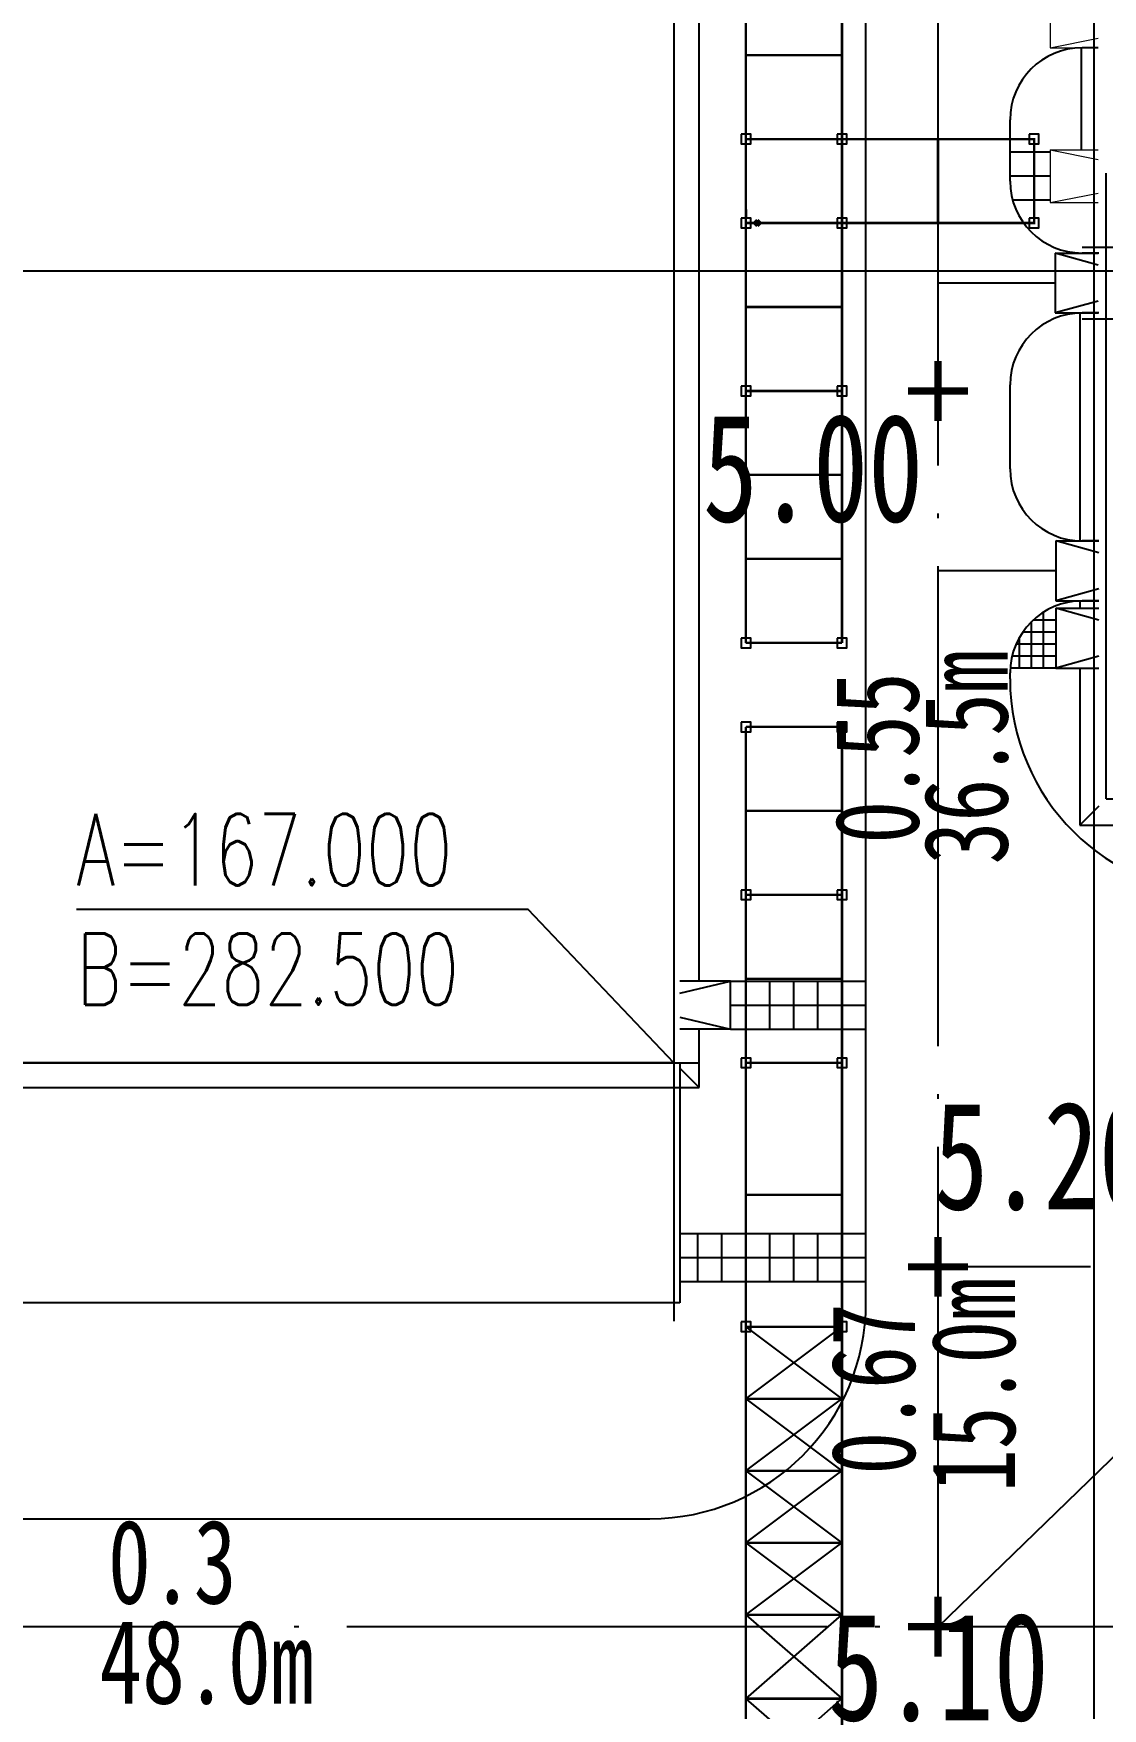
# Model space of a CAD drawing. Extents: x -170 to 1091, y -90 to 504.
# Drawn here: x 255.8 to 300.4, y 140.1 to 209.9 of the extents above; entities that cross this region are included whole.
import ezdxf

# ---------------------------------------------------------------- set-up
doc = ezdxf.new("R2010")
doc.units = 0
doc.header["$LTSCALE"] = 1000
for name, pattern in [('ACAD_ISO12W100', [22.4, 12, -3, 0.7, -3, 0.7, -3]), ('CENTER', [50.8, 31.75, -6.35, 6.35, -6.35]), ('CENTER2', [28.575, 19.05, -3.175, 3.175, -3.175]), ('DOTE', [2.42, 2, -0.2, 0.02, -0.2])]:
    doc.linetypes.add(name, pattern=pattern)
doc.layers.get('0').update_dxf_attribs({"linetype": 'CONTINUOUS'})
for name, color, linetype in [('3中心线层', 1, 'CENTER'), ('DIM_COOR', 3, 'CONTINUOUS'), ('DIM_SYMB', 3, 'CONTINUOUS'), ('DOTE', 1, 'DOTE'), ('GROUND', 2, 'CONTINUOUS'), ('PUB_TEXT', 7, 'CONTINUOUS'), ('road', 2, 'CONTINUOUS'), ('STAIR', 2, 'CONTINUOUS'), ('TKX', 3, 'CONTINUOUS'), ('定位中心线', 3, 'CENTER2'), ('方格网', 6, 'CONTINUOUS'), ('管架', 30, 'CONTINUOUS')]:
    doc.layers.add(name, color=color, linetype=linetype)
doc.layers.add('双点划线', color=3, linetype='ACAD_ISO12W100', lineweight=18)
doc.styles.add('_TCH_DIM', font='SIMPLEX', dxfattribs={"bigfont": 'GBCBIG'})
doc.styles.get("Standard").update_dxf_attribs({"font": '', "width": 0.75})
doc.styles.get('STANDARD').set_extended_font_data('SimSun')

# ---------------------------------------------------------------- blocks, each defined once
blk = doc.blocks.new('A$C10801FB6')
blk.add_line((2.846, 23.944), (2.846, 28.194))
at = {"layer": '双点划线'}
for p, q in [((1.546, 30.894), (1.546, 28.194)), ((1.546, 28.194), (3.546, 28.594)), ((1.546, 28.194), (3.546, 28.194))]:
    blk.add_line(p, q, dxfattribs=at)
at = {"layer": '双点划线', "linetype": 'Continuous'}
for p, q in [((1.546, 23.944), (1.546, 21.744)), ((1.546, 23.944), (3.546, 23.944)), ((1.546, 23.944), (3.546, 23.544)), ((1.546, 21.744), (3.546, 22.144)), ((1.546, 21.744), (3.546, 21.744))]:
    blk.add_line(p, q, dxfattribs=at)
blk = doc.blocks.new('A$C468C5169')
for p, q in [((42.116, 5.65), (40.951, 5.65)), ((42.116, 5.35), (42.116, 5.65)), ((41.076, 5.35), (40.951, 5.35)), ((42.116, 5.35), (41.976, 5.35))]:
    blk.add_line(p, q)
at = {"layer": 'DOTE'}
for p, q in [((2.126, 2.1), (2.126, 28.174)), ((1.126, 25.1), (41.626, 25.1)), ((1.126, 22.1), (40.626, 22.1)), ((40.626, 2.1), (40.626, 22.1)), ((2.126, 2.1), (40.626, 2.1))]:
    blk.add_line(p, q, dxfattribs=at)
at = {"layer": 'GROUND'}
for p, q in [((41.726, 24), (40.926, 24.8)), ((41.726, 12.85), (41.726, 24)), ((41.726, 24), (44.205, 24)), ((1.026, 22.35), (1.026, 12.85)), ((1.026, 10.35), (1.026, 10.05)), ((41.726, 5.65), (41.726, 10.35)), ((1.026, 7.55), (1.026, 1)), ((41.726, 1), (41.726, 4.716)), ((1.826, 1.8), (1.026, 1)), ((40.926, 1.8), (41.726, 1)), ((1.026, 1), (22.126, 1)), ((26.126, 1), (33.126, 1)), ((37.126, 1), (41.726, 1))]:
    blk.add_line(p, q, dxfattribs=at)
at = {"layer": 'STAIR'}
for p, q in [((0.001, 24.85), (0.001, 22.35)), ((0.001, 24.85), (1.801, 24.85)), ((1.801, 24.35), (0.001, 24.85)), ((1.801, 22.85), (0.001, 22.35)), ((0.001, 22.35), (1.801, 22.35)), ((0.026, 12.85), (0.026, 10.35)), ((0.026, 12.85), (1.826, 12.85)), ((1.826, 12.35), (0.026, 12.85)), ((42.726, 12.85), (40.926, 12.85)), ((40.926, 12.35), (42.726, 12.85)), ((42.726, 10.35), (42.726, 12.85)), ((1.826, 10.85), (0.026, 10.35)), ((40.926, 10.85), (42.726, 10.35)), ((0.026, 10.35), (1.826, 10.35)), ((0.026, 10.05), (0.026, 7.55)), ((0.026, 10.05), (1.826, 10.05)), ((1.826, 9.55), (0.026, 10.05)), ((42.726, 10.35), (40.926, 10.35)), ((1.826, 8.05), (0.026, 7.55)), ((0.026, 7.55), (1.826, 7.55)), ((41.076, 5.5), (41.076, 4.34)), ((41.976, 5.5), (41.076, 5.5)), ((41.976, 5.3), (41.076, 5.3)), ((41.976, 5.1), (41.076, 5.1)), ((41.976, 4.9), (41.076, 4.9)), ((41.976, 5.5), (41.976, 4.86)), ((41.699, 4.7), (41.076, 4.7)), ((41.076, 4.34), (41.465, 4.565)), ((41.353, 4.5), (41.076, 4.5)), ((41.465, 4.565), (41.43, 4.696)), ((41.43, 4.696), (41.636, 4.523)), ((41.604, 4.645), (41.976, 4.86)), ((41.636, 4.523), (41.604, 4.645)), ((22.126, 0), (22.126, 1.8)), ((22.626, 1.8), (22.126, 0)), ((25.626, 1.8), (26.126, 0)), ((26.126, 0), (26.126, 1.8)), ((33.126, 0), (33.126, 1.8)), ((33.626, 1.8), (33.126, 0)), ((36.626, 1.8), (37.126, 0)), ((37.126, 0), (37.126, 1.8)), ((22.126, 0), (26.126, 0)), ((33.126, 0), (37.126, 0))]:
    blk.add_line(p, q, dxfattribs=at)
blk = doc.blocks.new('A$C749D1FA9')
at = {"layer": 'DOTE'}
for p, q in [((-241626.423, 409243.239), (-241626.423, 409281.239)), ((-241781.423, 409280.239), (-241625.423, 409280.239))]:
    blk.add_line(p, q, dxfattribs=at)
at = {"layer": 'GROUND'}
for p, q in [((-241629.823, 409281.289), (-241697.723, 409281.289)), ((-241625.398, 409281.289), (-241627.823, 409281.289)), ((-241626.198, 409280.489), (-241625.398, 409281.289)), ((-241625.398, 409243.189), (-241625.398, 409281.289))]:
    blk.add_line(p, q, dxfattribs=at)
at = {"layer": 'STAIR'}
for p, q in [((-241627.823, 409282.589), (-241629.823, 409282.589)), ((-241629.823, 409282.589), (-241629.823, 409280.489)), ((-241629.323, 409280.489), (-241629.823, 409282.589)), ((-241628.323, 409280.489), (-241627.823, 409282.589)), ((-241627.823, 409282.589), (-241627.823, 409280.489))]:
    blk.add_line(p, q, dxfattribs=at)

msp = doc.modelspace()

# ---------------------------------------------------------------- linework, layer by layer
for p, q in [((282.5, 321), (282.5, 167)), ((282.5, 167), (246.5, 167)), ((282.74, 166.99), (282.74, 157)), ((282.74, 157), (211.5, 157)), ((282.74, 157), (246.26, 157))]:
    msp.add_line(p, q)
at = {"color": 2, "ltscale": 50}
msp.add_line((285.52, 202.2375), (285.52, 202.5625), dxfattribs=at)
at = {"color": 2, "lineweight": 53, "ltscale": 8}
for p, q in [((285.86393, 201.89393), (286.07607, 202.10607)), ((286.07607, 201.89393), (285.86393, 202.10607))]:
    msp.add_line(p, q, dxfattribs=at)
at = {"ltscale": 50, "const_width": 0.1}
for points in [[(289.5, 184.5), (289.5, 216), (285.5, 216), (285.5, 184.5)], [(285.5, 209), (289.5, 209)], [(285.5, 205.5), (289.5, 205.5)], [(289.5, 202), (297.5, 202), (297.5, 205.5), (289.5, 205.5)], [(293.5, 205.5), (293.5, 202)], [(285.5, 202), (289.5, 202)], [(285.5, 198.5), (289.5, 198.5)], [(285.5, 195), (289.5, 195)], [(285.5, 191.5), (289.5, 191.5)], [(285.5, 188), (289.5, 188)], [(285.5, 184.5), (289.5, 184.5)], [(285.5, 181), (285.5, 156.90515)], [(285.5, 181), (289.5, 181)], [(289.5, 156.90515), (289.5, 181)], [(285.5, 177.5), (289.5, 177.5)], [(285.5, 174), (289.5, 174)], [(285.5, 170.5), (289.5, 170.5)], [(285.5, 167), (289.5, 167)], [(285.5, 161.5), (289.5, 161.5)], [(285.5, 157.50161), (285.5, 137)], [(289.5, 137), (289.5, 157.50161)], [(285.5, 156), (289.5, 156)], [(285.5, 153), (289.5, 153)], [(285.5, 150), (289.5, 150)], [(285.5, 147), (289.5, 147)], [(285.5, 144), (289.5, 144)], [(285.5, 140.5), (289.5, 140.5)]]:
    msp.add_lwpolyline(points, dxfattribs=at)
at = {"linetype": 'Continuous', "const_width": 0.3, "flags": 128}
for points in [[(293.5, 196.24591), (293.5, 193.75409)], [(292.25409, 195), (294.74591, 195)], [(293.5, 159.74591), (293.5, 157.25409)], [(292.25409, 158.5), (294.74591, 158.5)], [(293.5, 144.74591), (293.5, 142.25409)], [(292.25409, 143.5), (294.74591, 143.5)]]:
    msp.add_lwpolyline(points, dxfattribs=at)
at = {"layer": '3中心线层', "ltscale": 8}
for p, q in [((289.5, 189.05), (289.5, 186.95)), ((289.5, 160.05), (289.5, 157.95))]:
    msp.add_line(p, q, dxfattribs=at)
at = {"layer": 'DIM_COOR', "color": 4, "linetype": 'Continuous'}
for p, q in [((276.4248, 173.39536), (257.6148, 173.39536)), ((282.5, 167), (276.4248, 173.39536))]:
    msp.add_line(p, q, dxfattribs=at)
at = {"layer": 'DIM_COOR', "color": 3, "linetype": 'Continuous'}
msp.add_line((293.5, 143.5), (301.13262, 150.89006), dxfattribs=at)
at = {"layer": 'DIM_SYMB', "linetype": 'Continuous'}
for points in [[(293.5, 172.84535, 0, 0, 0), (293.5, 183.91183, 0.8, 0, 0), (293.5, 186.91183, 0, 0, 0)], [(311.56752, 158.5, 0, 0, 0), (302.96165, 158.5, 0.8, 0, 0), (299.96165, 158.5, 0, 0, 0)], [(293.5, 156.94446, 0, 0, 0), (293.5, 148.41722, 0.8, 0, 0), (293.5, 145.41722, 0, 0, 0)], [(266.85465, 154.54347, 0, 0, 0), (269.66301, 151.66157, 0.4, 0, 0), (270.70987, 150.58729, 0, 0, 0)], [(256.2321, 143.5, 0, 0, 0), (267.29857, 143.5, 0.8, 0, 0), (270.29857, 143.5, 0, 0, 0)], [(308.40092, 143.5, 0, 0, 0), (299.79505, 143.5, 0.8, 0, 0), (296.79505, 143.5, 0, 0, 0)]]:
    msp.add_lwpolyline(points, format="xyseb", dxfattribs=at)
at = {"layer": 'DOTE', "ltscale": 0.01}
for p, q in [((293.5, 143.5), (293.5, 413)), ((348.25, 158.5), (293.5, 158.5)), ((530.8769, 143.5), (-2.5, 143.5))]:
    msp.add_line(p, q, dxfattribs=at)
at = {"layer": 'DOTE'}
for p, q in [((282.5, 318), (282.5, 156.24)), ((245.5, 167), (283.5, 167)), ((245.5, 167), (283.5, 167))]:
    msp.add_line(p, q, dxfattribs=at)
at = {"layer": 'DOTE', "ltscale": 10}
for p, q in [((298.4, 199.5), (293.5, 199.5)), ((298.4, 187.5), (293.5, 187.5))]:
    msp.add_line(p, q, dxfattribs=at)
at = {"layer": 'road', "linetype": 'Continuous'}
for p, q in [((290.5, 157), (290.5, 235)), ((300.175, 209.3), (299.5, 209.3)), ((296.5, 203.75), (296.5, 206.3)), ((298.175, 204.95), (296.5, 204.95)), ((298.175, 203.95), (296.5, 203.95)), ((298.175, 202.95), (296.60863, 202.95)), ((300.2, 200.75), (299.5, 200.75)), ((300.2, 198.25), (299.5, 198.25)), ((296.5, 191.75), (296.5, 195.25)), ((300.2, 188.75), (299.5, 188.75)), ((297.9, 183.45), (297.9, 185.78772)), ((300.2, 186.25), (299.5, 186.25)), ((297.4, 183.45), (297.4, 185.39243)), ((298.4, 185.45), (297.46039, 185.45)), ((298.4, 184.45), (296.75045, 184.45)), ((296.9, 183.45), (296.9, 184.74666)), ((298.4, 184.95), (297.02816, 184.95)), ((298.4, 183.95), (296.58281, 183.95)), ((296.5, 183), (296.5, 183.25)), ((298.4, 183.45), (296.50667, 183.45)), ((284.85, 170.4), (290.5, 170.4)), ((286.5, 168.4), (286.5, 170.4)), ((287.5, 168.4), (287.5, 170.4)), ((288.5, 168.4), (288.5, 170.4)), ((284.85, 169.4), (290.5, 169.4)), ((284.85, 168.4), (290.5, 168.4)), ((282.74, 159.88224), (290.5, 159.88224)), ((283.5, 157.88224), (283.5, 159.88224)), ((284.5, 157.88224), (284.5, 159.88224)), ((285.5, 157.88224), (285.5, 159.88224)), ((286.5, 157.88224), (286.5, 159.88224)), ((287.5, 157.88224), (287.5, 159.88224)), ((288.5, 157.88224), (288.5, 159.88224)), ((282.74, 158.88224), (290.5, 158.88224)), ((282.74, 157.88224), (290.5, 157.88224)), ((213.5, 148), (281.5, 148))]:
    msp.add_line(p, q, dxfattribs=at)
for centre, radius, start, end in [((299.5, 206.3), 3, 90, 180), ((299.5, 203.75), 3, 180, 270), ((299.5, 195.25), 3, 90, 180), ((299.5, 191.75), 3, 180, 270), ((299.5, 183.25), 3, 90, 180), ((305.5, 183), 9, 180, 270), ((281.5, 157), 9, 270, 360)]:
    msp.add_arc(centre, radius, start, end, dxfattribs=at)
at = {"layer": 'TKX', "color": 3}
for p, q in [((285.5, 156), (289.5, 153)), ((285.5, 153), (289.5, 156)), ((285.5, 150), (289.5, 153)), ((285.5, 153), (289.5, 150)), ((285.5, 150), (289.5, 147)), ((285.5, 147), (289.5, 150)), ((285.5, 144), (289.5, 147)), ((285.5, 147), (289.5, 144)), ((285.5, 144), (289.50001, 140.50191)), ((285.5, 140.5), (289.5, 144)), ((285.5, 137), (289.5, 140.50191)), ((285.5, 140.5), (289.5, 137))]:
    msp.add_line(p, q, dxfattribs=at)
at = {"layer": '定位中心线', "linetype": 'ByBlock', "elevation": 0}
for points in [[(285.3, 205.7), (285.3, 205.3), (285.7, 205.3), (285.7, 205.7)], [(289.3, 205.7), (289.3, 205.3), (289.7, 205.3), (289.7, 205.7)], [(297.3, 205.7), (297.3, 205.3), (297.7, 205.3), (297.7, 205.7)], [(285.3, 202.2), (285.3, 201.8), (285.7, 201.8), (285.7, 202.2)], [(289.3, 202.2), (289.3, 201.8), (289.7, 201.8), (289.7, 202.2)], [(297.3, 202.2), (297.3, 201.8), (297.7, 201.8), (297.7, 202.2)], [(285.3, 195.2), (285.3, 194.8), (285.7, 194.8), (285.7, 195.2)], [(289.3, 195.2), (289.3, 194.8), (289.7, 194.8), (289.7, 195.2)], [(285.3, 184.7), (285.3, 184.3), (285.7, 184.3), (285.7, 184.7)], [(289.3, 184.7), (289.3, 184.3), (289.7, 184.3), (289.7, 184.7)], [(285.3, 181.2), (285.3, 180.8), (285.7, 180.8), (285.7, 181.2)], [(289.3, 181.2), (289.3, 180.8), (289.7, 180.8), (289.7, 181.2)], [(285.3, 174.2), (285.3, 173.8), (285.7, 173.8), (285.7, 174.2)], [(289.3, 174.2), (289.3, 173.8), (289.7, 173.8), (289.7, 174.2)], [(285.3, 167.2), (285.3, 166.8), (285.7, 166.8), (285.7, 167.2)], [(289.3, 167.2), (289.3, 166.8), (289.7, 166.8), (289.7, 167.2)], [(285.3, 156.2), (285.3, 155.8), (285.7, 155.8), (285.7, 156.2)], [(289.3, 156.2), (289.3, 155.8), (289.7, 155.8), (289.7, 156.2)]]:
    msp.add_lwpolyline(points, close=True, dxfattribs=at)
at = {"layer": '方格网', "color": 6, "linetype": 'Continuous'}
for p, q in [((300, -54.65023), (300, 494.06478)), ((850.549, 200), (-76.88164, 200))]:
    msp.add_line(p, q, dxfattribs=at)
at = {"layer": '管架', "ltscale": 1000}
for p, q in [((285.5, 209), (289.5, 209)), ((285.5, 205.5), (289.5, 205.5)), ((297.5, 202), (297.5, 205.5)), ((285.5, 202), (289.5, 202)), ((285.5, 198.5), (289.5, 198.5)), ((285.5, 195), (289.5, 195)), ((285.5, 191.5), (289.5, 191.5)), ((285.5, 188), (289.5, 188)), ((285.5, 184.5), (289.5, 184.5)), ((285.5, 181), (289.5, 181)), ((285.5, 177.5), (289.5, 177.5)), ((285.5, 174), (289.5, 174)), ((285.5, 170.5), (289.5, 170.5)), ((285.5, 167), (289.5, 167)), ((285.5, 161.5), (289.5, 161.5)), ((285.5, 138), (285.5, 157.50161)), ((289.5, 138), (289.5, 157.50161)), ((285.5, 156), (289.5, 156)), ((285.5, 150), (289.5, 150)), ((285.5, 144), (289.5, 144))]:
    msp.add_line(p, q, dxfattribs=at)

# ---------------------------------------------------------------- block references
at = {"linetype": 'Continuous'}
for name, p in [('A$C10801FB6', (296.62858, 181.10593)), ('A$C468C5169', (298.37425, 175.89994))]:
    msp.add_blockref(name, p, dxfattribs=at)
at = {"linetype": 'Continuous', "rotation": 270}
msp.add_blockref('A$C749D1FA9', (-408997.73914, -241459.42334), dxfattribs=at)

# ---------------------------------------------------------------- texts
at = {"layer": 'PUB_TEXT', "linetype": 'Continuous', "width": 0.75}
for s, height, p in [('5.00', 4.5, (283.70048, 189.55249)), ('5.20', 4.5, (293.30637, 160.89026)), ('0.3', 3.5, (258.92677, 144.46305)), ('5.10', 4.5, (288.9302, 139.59285)), ('48.0m', 3.5, (258.56523, 140.29068))]:
    msp.add_text(s, height=height, dxfattribs=at).set_placement(p)
for s, p in [('36.5m', (296.39896, 175.26828)), ('0.55', (292.69213, 176.13435)), ('15.0m', (296.70932, 149.10942)), ('0.67', (292.53695, 149.83809))]:
    msp.add_text(s, height=3.5, rotation=90, dxfattribs=at).set_placement(p)
at = {"layer": 'PUB_TEXT', "linetype": 'Continuous', "style": '_TCH_DIM', "width": 0.705882}
for s, p in [('A=167.000', (257.6148, 174.39636)), ('B=282.500', (257.6148, 169.41936))]:
    msp.add_text(s, height=2.975, dxfattribs=at).set_placement(p)

doc.saveas('drawing.dxf')
